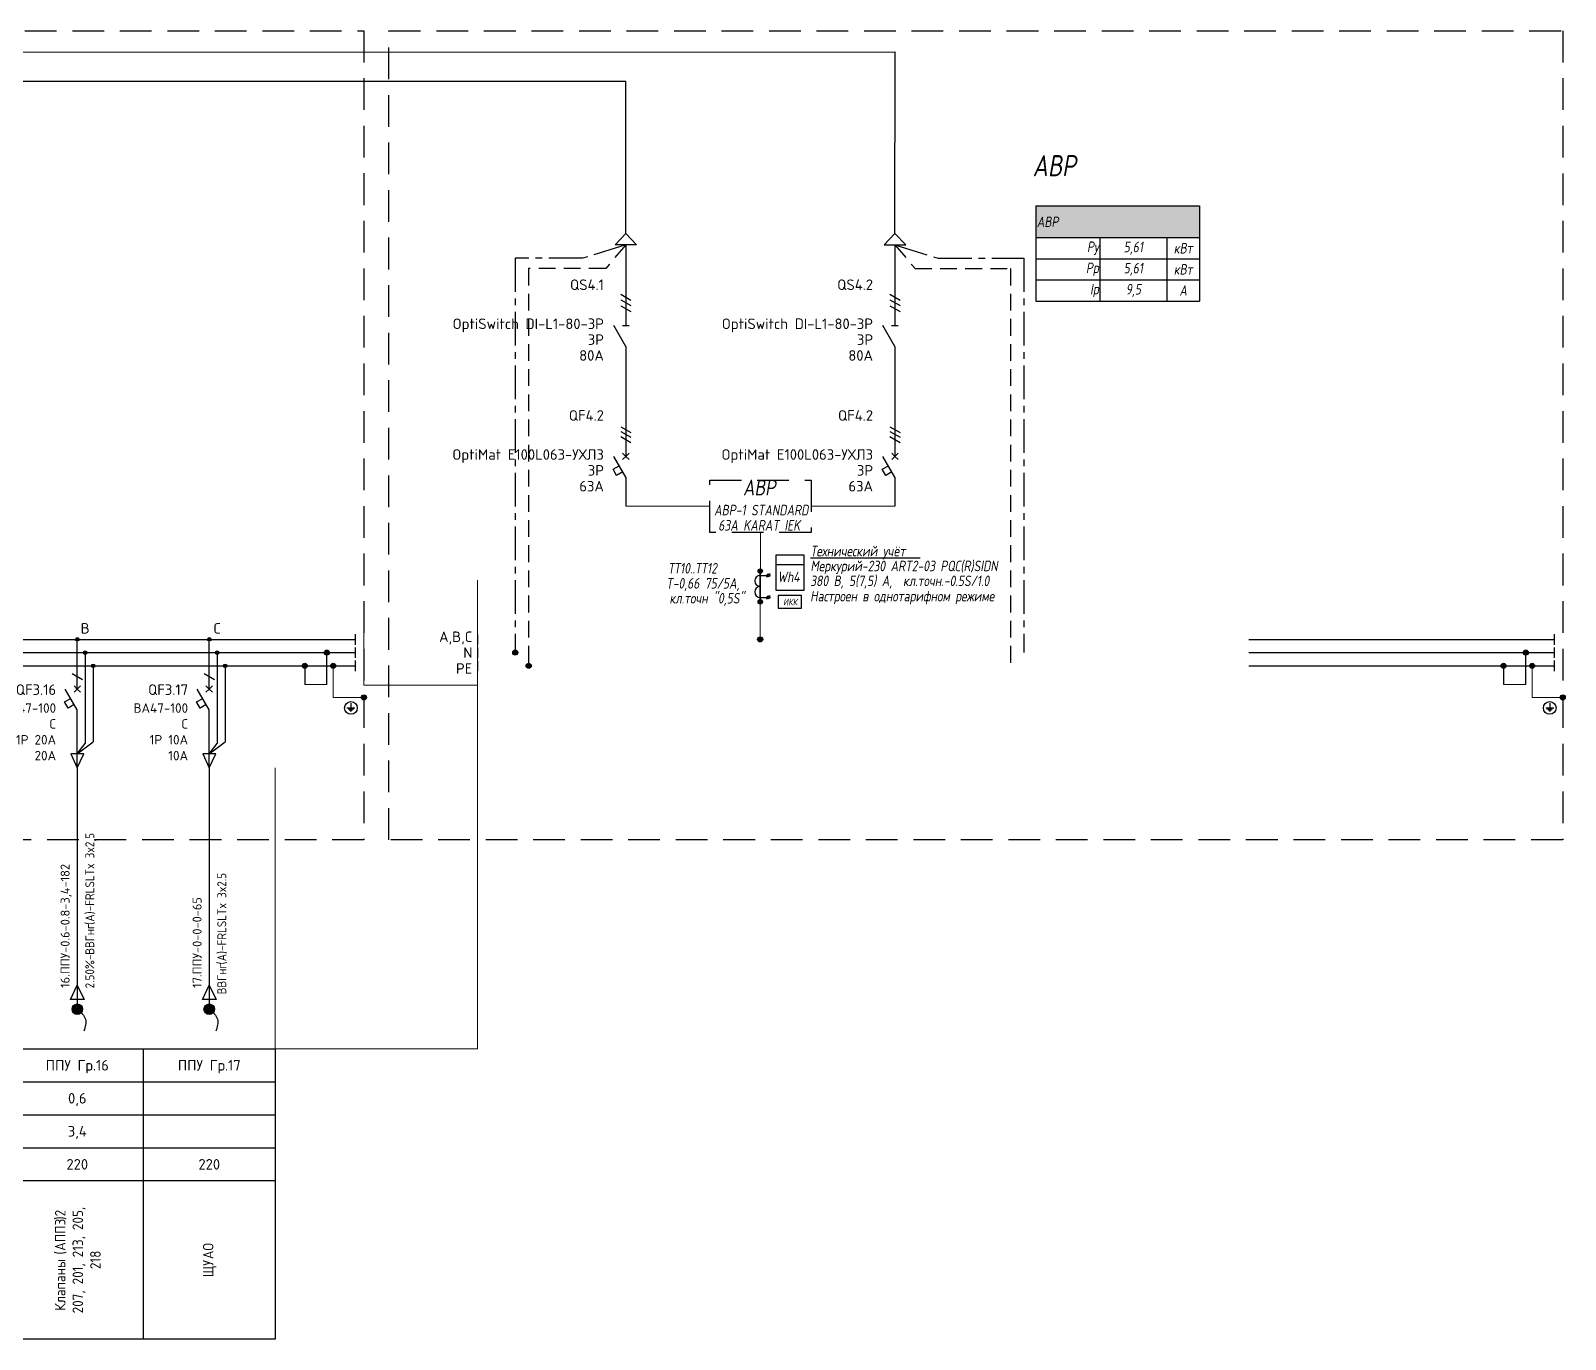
# Model space of a CAD drawing. Header units: millimetres. Extents: x -4379 to 694, y -18291 to 2656.
# Drawn here: x -1783.7 to -1493, y -1529.5 to -1281.7 of the extents above; entities that cross this region are included whole.
import ezdxf
from ezdxf.enums import TextEntityAlignment as Align

# ---------------------------------------------------------------- set-up
doc = ezdxf.new("R2010")
doc.units = ezdxf.units.MM
for name, pattern in [('ACAD_ISO016W100', [9, 6, -3]), ('CENTER', [50.8, 31.75, -6.35, 6.35, -6.35]), ('НЕВИДИМАЯ2', [4.7625, 3.175, -1.5875])]:
    doc.linetypes.add(name, pattern=pattern)
for name, color, linetype, lineweight in [('EL_TX', 7, 'Continuous', 25), ('Рамка', 7, 'Continuous', 30), ('ЭС АВ', 7, 'Continuous', 18), ('ЭС рамка', 7, 'Continuous', 18)]:
    doc.layers.add(name, color=color, linetype=linetype, lineweight=lineweight)
for name, color, linetype in [('Автомат защитный', 7, 'Continuous'), ('Принципиальная схема КТП -для ОДНОЛИНЕЙКИ', 7, 'Continuous'), ('ПРОВОДНИКИ', 7, 'Continuous'), ('Секция АВР', 7, 'Continuous'), ('Секция ППУ', 7, 'Continuous'), ('Секция2', 7, 'Continuous'), ('Схема', 7, 'Continuous')]:
    doc.layers.add(name, color=color, linetype=linetype)
doc.styles.add('SLD_Style', font='isocpeur.ttf', dxfattribs={"width": 0.9})
doc.styles.add('ГОСТ', font='isocpeur.ttf')
doc.styles.add('ГОСТ-0.8', font='isocpeur.ttf', dxfattribs={"width": 0.8, "oblique": 10})

# ---------------------------------------------------------------- blocks, each defined once
blk = doc.blocks.new('шина 1')
for points in [[(-0.48, 6.56, 1), (0.48, 6.56, 1)], [(-4.68, 4.06, 1), (-3.71, 4.06, 1)], [(0.74, 4.06, 1), (1.7, 4.06, 1)], [(6.54, -1.92, 1), (7.5, -1.92, 1)]]:
    blk.add_hatch(color=0).paths.add_polyline_path(points)
at = {"color": 0}
for p, q in [((-0.48, 6.56, -0.01), (0.48, 6.56, -0.01)), ((-4.68, 4.06, -0.01), (-3.71, 4.06, -0.01)), ((0.74, 4.06, -0.01), (1.7, 4.06, -0.01)), ((6.54, -1.92, -0.02), (7.5, -1.92, -0.02)), ((6.54, -1.92, -0.02), (7.5, -1.92, -0.02))]:
    blk.add_line(p, q, dxfattribs=at)
at = {"ltscale": 0.2}
for p, q in [((0, 0.5), (0, 6.64)), ((-4.19, 3.64), (-4.19, 0.5))]:
    blk.add_line(p, q, dxfattribs=at)
at = {"color": 7}
for p, q in [((3.81, -3.9, -0.02), (5.31, -3.9, -0.02)), ((4.02, -4.08, -0.02), (5.1, -4.08, -0.02)), ((4.23, -4.26, -0.02), (4.89, -4.26, -0.02)), ((4.44, -4.45, -0.02), (4.68, -4.45, -0.02)), ((4.56, -2.98, -0.02), (4.56, -3.9, -0.02))]:
    blk.add_line(p, q, dxfattribs=at)
at = {"color": 0}
for centre in [(0, 6.56, -0.01), (-4.19, 4.06, -0.01), (1.22, 4.06, -0.01), (7.02, -1.92, -0.02)]:
    blk.add_circle(centre, 0.481, dxfattribs=at)
at = {"color": 7}
blk.add_circle((4.56, -3.9, -0.02), 1.2, dxfattribs=at)
at = {"layer": 'Рамка', "color": 7, "linetype": 'CENTER', "lineweight": 20, "ltscale": 0.2}
for p, q in [((1.22, 3.64, 0), (1.22, -1.92, 0)), ((1.22, -1.92, 0), (7.02, -1.92, -0.02))]:
    blk.add_line(p, q, dxfattribs=at)
blk.add_lwpolyline([(-4.19, 0.5), (0, 0.5)], dxfattribs=at)
at = {"layer": 'Схема'}
for p, q in [((5.38, 10.06, -0.01), (5.38, 8.06, -0.01)), ((5.38, 10.06, -0.01), (5.38, 8.06, -0.01)), ((5.38, 10.06, -0.01), (5.38, 8.06, -0.01)), ((5.38, 7.56, -0.01), (5.38, 5.56, -0.01)), ((5.38, 7.56, -0.01), (5.38, 5.56, -0.01)), ((5.38, 5.06, -0.01), (5.38, 3.06, -0.01)), ((5.38, 5.06, -0.01), (5.38, 3.06, -0.01)), ((5.38, 5.06, -0.01), (5.38, 3.06, -0.01))]:
    blk.add_line(p, q, dxfattribs=at)
at = {"layer": 'ЭС рамка', "color": 7, "linetype": 'Continuous', "lineweight": 30}
for p, q in [((-52.41, 9.06, -0.01), (5.38, 9.06, -0.01)), ((5.38, 10.02, -0.01), (5.38, 8.1, -0.01))]:
    blk.add_line(p, q, dxfattribs=at)
at = {"layer": 'ЭС рамка', "color": 5, "linetype": 'Continuous', "lineweight": 30}
for p, q in [((-52.41, 6.56, -0.01), (5.38, 6.56, -0.01)), ((5.38, 7.52, -0.01), (5.38, 5.6, -0.01))]:
    blk.add_line(p, q, dxfattribs=at)
at = {"layer": 'ЭС рамка', "color": 94, "linetype": 'Continuous', "lineweight": 30}
blk.add_line((-52.41, 4.06, -0.01), (5.38, 4.06, -0.01), dxfattribs=at)
at = {"layer": 'ЭС рамка', "color": 94, "linetype": 'Continuous', "lineweight": 30, "ltscale": 50}
blk.add_line((5.38, 5.02, -0.01), (5.38, 3.1, -0.01), dxfattribs=at)
blk = doc.blocks.new('*T67')
at = {"layer": 'EL_TX', "linetype": 'ByBlock', "lineweight": -2, "ltscale": 100, "transparency": 16777216}
for p, q in [((0, 0), (31, 0)), ((0, 0), (0, -18)), ((31, 0), (31, -18)), ((0, -6), (12.14, -6)), ((12.14, -6), (12.14, -18)), ((24.85, -6), (24.85, -18)), ((0, -10), (12.14, -10)), ((0, -14), (31, -14)), ((0, -18), (31, -18))]:
    blk.add_line(p, q, dxfattribs=at)
at = {"layer": 'EL_TX', "color": 0, "linetype": 'ByBlock', "lineweight": -2, "ltscale": 100, "transparency": 16777216}
for p, q in [((12.14, -6), (31, -6)), ((12.14, -10), (31, -10))]:
    blk.add_line(p, q, dxfattribs=at)
at = {"layer": 'EL_TX', "color": 40, "lineweight": 0, "ltscale": 100, "true_color": 0xffc000, "transparency": 16777216}
blk.add_solid([(0, 0), (0, -6), (31, 0), (31, -6)], dxfattribs=at)
at = {"layer": 'EL_TX', "color": 0, "lineweight": -3, "ltscale": 100, "transparency": 16777216, "char_height": 2, "style": 'ГОСТ-0.8'}
for s, insert, width, attachment_point in [('{\\fISOCPEUR|b0|i0|c0;АВР', (0.2, -3), 30.6, 4), ('{\\fISOCPEUR|b0|i0|c0;Ру', (11.94, -8), 11.745, 6), ('{\\fISOCPEUR|b0|i0|c0;5,61', (18.5, -8), 12.3069, 5), ('{\\fISOCPEUR|b0|i0|c0;кВт', (27.93, -8), 5.7482, 5), ('{\\fISOCPEUR|b0|i0|c0;Рр', (11.94, -12), 11.745, 6), ('{\\fISOCPEUR|b0|i0|c0;5,61', (18.5, -12), 12.3069, 5), ('{\\fISOCPEUR|b0|i0|c0;кВт', (27.93, -12), 5.7482, 5), ('{\\fISOCPEUR|b0|i0|c0;Iр', (11.94, -16), 11.745, 6), ('{\\fISOCPEUR|b0|i0|c0;9,5', (18.5, -16), 12.3069, 5), ('{\\fISOCPEUR|b0|i0|c0;А', (27.93, -16), 5.7482, 5)]:
    blk.add_mtext(s, dxfattribs=dict(at, insert=insert, width=width, attachment_point=attachment_point))
blk = doc.blocks.new('*U49')
at = {"lineweight": 30}
blk.add_line((-1.49, 52.45), (-1.49, 47.65), dxfattribs=at)
at = {"layer": 'Автомат защитный', "lineweight": 30}
for p, q in [((-2.44, 43.1), (-0.53, 41.99)), ((-2.44, 42.05), (-0.53, 40.94)), ((-2.44, 40.92), (-0.53, 39.81)), ((-1.49, 33.21), (-3.76, 37.16))]:
    blk.add_line(p, q, dxfattribs=at)
at = {"layer": 'ЭС АВ', "color": 7, "linetype": 'Continuous', "lineweight": 30}
for p, q in [((-1.49, 47.65), (-1.49, 37.16)), ((-1.49, 37.79), (-1.49, 37.17)), ((-1.49, 33.21), (-1.49, 27.7))]:
    blk.add_line(p, q, dxfattribs=at)
blk.add_lwpolyline([(-2.12, 37.17), (-0.85, 37.17)], dxfattribs=at)
at = {"layer": 'Автомат защитный', "style": 'SLD_Style'}
for tag, p in [('NUMBER', (-5.64, 44.9)), ('SWITCHTYPE', (-5.64, 41.88)), ('SWITCHNOMINALCURRENT', (-5.64, 39.02)), ('SWITCHRELEASECURRENT', (-5.64, 36.02)), ('RCDTYPE', (-5.64, 33.02)), ('RCDSETPOINT', (-5.64, 30.02))]:
    blk.add_attdef(tag, text='', height=2, dxfattribs=at).set_placement(p, align=Align.MIDDLE_RIGHT)
blk = doc.blocks.new('*U50')
at = {"lineweight": 30}
blk.add_line((-1.49, 52.45), (-1.49, 47.65), dxfattribs=at)
at = {"layer": 'Автомат защитный', "lineweight": 30}
for p, q in [((-2.44, 42.77), (-0.53, 41.66)), ((-2.44, 41.87), (-0.53, 40.76)), ((-2.44, 40.92), (-0.53, 39.81)), ((-3.89, 34.7), (-2.73, 35.37)), ((-1.49, 33.21), (-3.76, 37.16)), ((-3.22, 33.55), (-3.89, 34.7)), ((-2.07, 34.21), (-3.22, 33.55))]:
    blk.add_line(p, q, dxfattribs=at)
at = {"layer": 'ЭС АВ', "color": 7, "linetype": 'Continuous', "lineweight": 30}
for p, q in [((-1.49, 47.65), (-1.49, 37.16)), ((-1.49, 37.79), (-1.49, 37.17)), ((-1.49, 33.21), (-1.49, 27.7))]:
    blk.add_line(p, q, dxfattribs=at)
at = {"layer": 'ЭС АВ', "color": 7, "lineweight": 30}
for q in [(-2.11, 37.78), (-2.11, 36.53), (-0.86, 37.78), (-0.86, 36.53)]:
    blk.add_line((-1.49, 37.16), q, dxfattribs=at)
at = {"layer": 'Автомат защитный', "style": 'SLD_Style'}
for tag, p in [('NUMBER', (-5.64, 44.9)), ('SWITCHTYPE', (-5.64, 41.88)), ('SWITCHRELEASE', (-5.64, 38.88)), ('SWITCHNOMINALCURRENT', (-5.64, 35.88)), ('SWITCHRELEASECURRENT', (-5.64, 32.88)), ('RCDTYPE', (-5.64, 29.88)), ('RCDSETPOINT', (-5.64, 26.88))]:
    blk.add_attdef(tag, text='', height=2, dxfattribs=at).set_placement(p, align=Align.MIDDLE_RIGHT)
blk = doc.blocks.new('*U57')
h = blk.add_hatch(color=256)
h.dxf.hatch_style = 1
edge = h.paths.add_edge_path()
edge.add_ellipse((12.5, 132.5), major_axis=(0, 0.333), ratio=1, start_angle=0, end_angle=360)
h = blk.add_hatch(color=256)
h.dxf.hatch_style = 1
edge = h.paths.add_edge_path()
edge.add_ellipse((14, 130), major_axis=(0, 0.333), ratio=1, start_angle=0, end_angle=360)
h = blk.add_hatch(color=256)
h.dxf.hatch_style = 1
edge = h.paths.add_edge_path()
edge.add_ellipse((15.5, 127.5), major_axis=(0, 0.333), ratio=1, start_angle=0, end_angle=360)
at = {"lineweight": 30}
for p, q in [((14, 129.67), (14, 123.11)), ((15.5, 127.17), (15.5, 113.13)), ((14, 123.11), (14, 112.8)), ((0, 55), (25, 55)), ((0, 55), (0, 0)), ((25, 55), (25, 0)), ((0, 48.75), (25, 48.75)), ((0, 42.5), (25, 42.5)), ((0, 36.25), (25, 36.25))]:
    blk.add_line(p, q, dxfattribs=at)
at = {"layer": 'Автомат защитный', "lineweight": 30}
for p, q in [((12.5, 123.11), (12.5, 132.17)), ((11.54, 126.04), (13.46, 124.93)), ((12.5, 119.17), (10.22, 123.11)), ((10.1, 120.66), (11.26, 121.32)), ((10.77, 119.5), (10.1, 120.66)), ((11.92, 120.17), (10.77, 119.5)), ((12.5, 108.54), (12.5, 119.17))]:
    blk.add_line(p, q, dxfattribs=at)
blk.add_ellipse((12.5, 132.5), major_axis=(0, 0.333), ratio=1, start_param=-1.570796, end_param=4.712389, dxfattribs=at)
at = {"layer": 'Принципиальная схема КТП -для ОДНОЛИНЕЙКИ', "lineweight": 30}
for p, q in [((12.5, 108.54), (12.5, 99.73)), ((11.19, 64.32), (12.5, 67.06)), ((12.5, 67.06), (13.81, 64.32)), ((13.81, 64.32), (11.19, 64.32)), ((12.5, 64.32), (12.5, 62.5))]:
    blk.add_line(p, q, dxfattribs=at)
at = {"layer": 'ПРОВОДНИКИ', "lineweight": 30}
for p, q in [((13.75, 110.81), (11.25, 110.81)), ((11.25, 110.81), (12.5, 108.2)), ((12.5, 110.81), (15.5, 113.13)), ((12.5, 110.81), (14, 112.8)), ((12.5, 108.2), (13.75, 110.81)), ((11.19, 64.31), (12.5, 67.06)), ((12.5, 67.06), (13.81, 64.31)), ((13.81, 64.31), (11.19, 64.31))]:
    blk.add_line(p, q, dxfattribs=at)
at = {"layer": 'ПРОВОДНИКИ', "lineweight": 30, "ltscale": 100}
blk.add_line((12.5, 99.73), (12.5, 64.32), dxfattribs=at)
at = {"layer": 'ПРОВОДНИКИ', "color": 7, "linetype": 'Continuous', "lineweight": 30}
for centre in [(14, 130), (15.5, 127.5), (15.5, 127.5)]:
    blk.add_ellipse(centre, major_axis=(0, 0.333), ratio=1, start_param=-1.570796, end_param=4.712389, dxfattribs=at)
at = {"layer": 'ЭС АВ', "color": 7, "lineweight": 30}
for q in [(11.88, 123.74), (11.88, 122.49), (13.12, 123.74), (13.12, 122.49)]:
    blk.add_line((12.5, 123.11), q, dxfattribs=at)
at = {"layer": 'ЭС рамка', "color": 7, "linetype": 'Continuous', "lineweight": 30}
for p, q in [((0, 132.5), (12.17, 132.5)), ((12.83, 132.5), (25, 132.5))]:
    blk.add_line(p, q, dxfattribs=at)
at = {"layer": 'ЭС рамка', "color": 5, "linetype": 'Continuous', "lineweight": 30}
for p, q in [((0, 130), (13.67, 130)), ((14.33, 130), (25, 130))]:
    blk.add_line(p, q, dxfattribs=at)
at = {"layer": 'ЭС рамка', "color": 94, "linetype": 'Continuous', "lineweight": 30}
for p, q in [((0, 127.5), (15.17, 127.5)), ((15.83, 127.5), (25, 127.5))]:
    blk.add_line(p, q, dxfattribs=at)
at = {"layer": 'ЭС рамка', "lineweight": 30}
for p, q in [((25, 30), (0, 30)), ((25, 0), (0, 0))]:
    blk.add_line(p, q, dxfattribs=at)
at = {"style": 'SLD_Style'}
for tag, p in [('LABEL', (12.5, 51.88)), ('INSTALLEDPOWER', (12.5, 45.63)), ('CURRENT', (12.5, 39.37)), ('VOLTAGE', (12.5, 33.13))]:
    blk.add_attdef(tag, text='', height=2, dxfattribs=at).set_placement(p, align=Align.MIDDLE_CENTER)
blk.add_attdef('TEXT', text='', height=2, rotation=90, dxfattribs=at).set_placement((12.5, 15), align=Align.MIDDLE_CENTER)
at = {"layer": 'Автомат защитный', "style": 'SLD_Style'}
blk.add_attdef('PHASE', text='', height=2, dxfattribs=at).set_placement((14, 134.59), align=Align.MIDDLE_CENTER)
for tag, height, p in [('NUMBER', 2, (8.49, 122.99)), ('SWITCHTYPE', 1.8, (8.49, 119.5)), ('SWITCHRELEASE', 1.8, (8.49, 116.5)), ('SWITCHNOMINALCURRENT', 1.8, (8.49, 113.5)), ('SWITCHRELEASECURRENT', 1.8, (8.49, 110.5)), ('RCDTYPE', 1.8, (8.49, 107.5)), ('RCDSETPOINT', 1.8, (8.49, 104.5))]:
    blk.add_attdef(tag, text='', height=height, dxfattribs=at).set_placement(p, align=Align.MIDDLE_RIGHT)
blk.add_attdef('LINE_A', text='', height=1.7, rotation=90, dxfattribs=at).set_placement((10.19, 65.45), align=Align.MIDDLE_LEFT)
blk.add_attdef('LINE_B', text='', height=1.7, rotation=90, dxfattribs=at).set_placement((13.85, 65.45), align=Align.TOP_LEFT)
blk = doc.blocks.new('*U21')
at = {"linetype": 'ByBlock', "lineweight": 30}
h = blk.add_hatch(color=256, dxfattribs=at)
h.paths.add_polyline_path([(-0.4, 0.9, -0.414214), (0.92, 0.37), (0, -0.02)])
h.paths.add_polyline_path([(0.92, 0.37, -0.101228), (1, -0.02, -0.30039), (0.39, -0.94), (0, -0.02)])
h.paths.add_polyline_path([(-0.4, 0.9), (0.39, -0.94, -0.538), (-1, -0.02, -0.30039)])
blk.add_circle((0, -0.02), 1, dxfattribs=at)
blk.add_spline([(0, 0), (1.55, -1.88), (1.27, -4.16)], degree=3, dxfattribs=at)
blk = doc.blocks.new('ТТ')
at = {"layer": 'Схема'}
h = blk.add_hatch(color=256, dxfattribs=at)
h.paths.add_polyline_path([(41694.82, -2816.93, 0.414214), (41694.41, -2817.35), (41694.82, -2817.35)])
h.paths.add_polyline_path([(41694.82, -2816.93), (41694.82, -2817.35), (41695.24, -2817.35, 0.414214)])
h.paths.add_polyline_path([(41694.82, -2817.35), (41694.41, -2817.35, 0.414214), (41694.82, -2817.77)])
h.paths.add_polyline_path([(41695.24, -2817.35), (41694.82, -2817.35), (41694.82, -2817.77, 0.414214)])
h = blk.add_hatch(color=256, dxfattribs=at)
h.paths.add_polyline_path([(41694.82, -2822.77, 0.414214), (41694.41, -2823.18), (41694.82, -2823.18)])
h.paths.add_polyline_path([(41694.82, -2822.77), (41694.82, -2823.18), (41695.24, -2823.18, 0.414214)])
h.paths.add_polyline_path([(41694.82, -2823.18), (41694.41, -2823.18, 0.414214), (41694.82, -2823.6)])
h.paths.add_polyline_path([(41695.24, -2823.18), (41694.82, -2823.18), (41694.82, -2823.6, 0.414214)])
for p, q in [((41694.82, -2818.18, -0.06), (41696.06, -2818.18, -0.06)), ((41696.7, -2817.83, -0.06), (41695.99, -2818.54, -0.06)), ((41694.82, -2822.35, -0.06), (41696.06, -2822.35, -0.06)), ((41696.7, -2822, -0.06), (41695.99, -2822.7, -0.06))]:
    blk.add_line(p, q, dxfattribs=at)
at = {"layer": 'Схема', "const_width": 0.292, "elevation": -0.06}
blk.add_lwpolyline([(41694.82, -2817.35), (41694.82, -2823.18)], dxfattribs=at)
at = {"layer": 'Схема'}
for centre, radius in [((41694.82, -2817.35, -0.06), 0.417), ((41696.35, -2818.18, -0.06), 0.292), ((41696.35, -2822.35, -0.06), 0.292), ((41694.82, -2823.18, -0.06), 0.417)]:
    blk.add_circle(centre, radius, dxfattribs=at)
for centre in [(41694.82, -2819.22, -0.06), (41694.82, -2821.31, -0.06)]:
    blk.add_arc(centre, 1.04, 90, 270, dxfattribs=at)
blk = doc.blocks.new('ТТ-066')
at = {"layer": 'Схема', "const_width": 0.292, "elevation": 0}
blk.add_lwpolyline([(0, 2.92), (0, -2.92)], dxfattribs=at)
at = {"color": 0}
blk.add_blockref('ТТ', (-41694.82, 2820.27, 0.06), dxfattribs=at)
blk = doc.blocks.new('Start')
at = {"layer": 'ЭС рамка', "color": 7, "linetype": 'Continuous', "lineweight": 30}
blk.add_line((0, 3.46), (0, 1.54), dxfattribs=at)
at = {"layer": 'ЭС рамка', "color": 5, "linetype": 'Continuous', "lineweight": 30}
blk.add_line((0, 0.96), (0, -0.96), dxfattribs=at)
at = {"layer": 'ЭС рамка', "color": 94, "linetype": 'Continuous', "lineweight": 30, "ltscale": 50}
blk.add_line((0, -1.54), (0, -3.46), dxfattribs=at)
at = {"style": 'SLD_Style'}
blk.add_attdef('PHASE', text='', height=2, dxfattribs=at).set_placement((-1, 3), align=Align.MIDDLE_RIGHT)
at = {"layer": 'ЭС рамка', "color": 7, "linetype": 'Continuous', "lineweight": 18, "style": 'SLD_Style'}
blk.add_text('N', height=2, dxfattribs=at).set_placement((-1, 0), align=Align.MIDDLE_RIGHT)
at = {"layer": 'ЭС рамка', "color": 7, "linetype": 'Continuous', "lineweight": 18, "ltscale": 50, "style": 'SLD_Style'}
blk.add_text('РЕ', height=2, dxfattribs=at).set_placement((-1, -3), align=Align.MIDDLE_RIGHT)

msp = doc.modelspace()

# ---------------------------------------------------------------- hatches: boundary and pattern name
at = {"layer": 'EL_TX'}
for color, points in [(256, [(-1645.995, -1396.967, 1), (-1645.032, -1396.967, 1)]), (0, [(-1692.376, -1399.467, 1), (-1691.413, -1399.467, 1)]), (0, [(-1689.843, -1401.967, 1), (-1688.88, -1401.967, 1)])]:
    msp.add_hatch(color=color, dxfattribs=at).paths.add_polyline_path(points)

# ---------------------------------------------------------------- linework, layer by layer
at = {"layer": 'Defpoints', "color": 6, "lineweight": 0, "ltscale": 100, "elevation": -0.006}
for points in [[(-1737.36, -1421.264), (-1737.36, -1474.467), (-1699.026, -1474.467), (-1699.026, -1385.773)], [(-1699.026, -1401.967), (-1699.026, -1405.652), (-1720.574, -1405.652), (-1720.574, -1389.862)]]:
    msp.add_lwpolyline(points, dxfattribs=at)
at = {"layer": 'EL_TX', "linetype": 'CENTER', "ltscale": 0.2}
for p, q in [((-1670.962, -1322.267, -0.011), (-1679.17, -1324.81, 0.005)), ((-1619.981, -1322.267, -0.011), (-1611.773, -1324.81, 0.005)), ((-1679.17, -1324.81, 0.005), (-1691.895, -1324.81, 0.005)), ((-1691.895, -1324.81, 0.005), (-1691.895, -1399.467, -0.011)), ((-1611.773, -1324.81, 0.005), (-1595.589, -1324.81, 0.005)), ((-1595.589, -1324.81, 0.005), (-1595.589, -1399.467, -0.006))]:
    msp.add_line(p, q, dxfattribs=at)
at = {"layer": 'EL_TX', "linetype": 'НЕВИДИМАЯ2'}
for p, q in [((-1670.962, -1322.267, -0.011), (-1674.762, -1326.765, -0.011)), ((-1619.981, -1322.267, -0.011), (-1616.181, -1326.765, -0.011)), ((-1689.362, -1326.765, -0.011), (-1689.362, -1401.967, -0.011)), ((-1674.762, -1326.765, -0.011), (-1689.362, -1326.765, -0.011)), ((-1616.181, -1326.765, -0.011), (-1598.123, -1326.765, -0.011)), ((-1598.123, -1326.765, -0.011), (-1598.123, -1401.967, -0.011))]:
    msp.add_line(p, q, dxfattribs=at)
at = {"layer": 'EL_TX'}
for p, q in [((-1670.962, -1320.091, -0.011), (-1672.995, -1322.267, -0.011)), ((-1668.929, -1322.267, -0.011), (-1672.995, -1322.267, -0.011)), ((-1670.962, -1320.091, -0.011), (-1668.929, -1322.267, -0.011)), ((-1619.981, -1320.091, -0.011), (-1622.014, -1322.267, -0.011)), ((-1622.014, -1322.267, -0.011), (-1617.948, -1322.267, -0.011)), ((-1619.981, -1320.091, -0.011), (-1617.948, -1322.267, -0.011))]:
    msp.add_line(p, q, dxfattribs=at)
at = {"layer": 'EL_TX', "linetype": 'Continuous'}
msp.add_line((-1642.508, -1382.8, 0.028), (-1637.259, -1382.8, 0.028), dxfattribs=at)
at = {"layer": 'EL_TX', "color": 7, "linetype": 'ACAD_ISO016W100'}
for points, elevation in [([(-1720.574, -1434.905), (-2171.79, -1434.905), (-2171.79, -1281.729), (-1720.574, -1281.729)], -0.006), ([(-1493.489, -1434.908), (-1715.822, -1434.908), (-1715.822, -1281.732), (-1493.489, -1281.732)], -0.011), ([(-1655.061, -1366.802), (-1635.883, -1366.802), (-1635.883, -1376.723), (-1655.061, -1376.723)], -0.012)]:
    msp.add_lwpolyline(points, close=True, dxfattribs=dict(at, elevation=elevation))
at = {"layer": 'EL_TX', "color": 0, "ltscale": 0.2}
for points, elevation in [([(-2569.68, -1285.92), (-1619.972, -1285.737)], -0.011), ([(-1619.977, -1320.095), (-1619.972, -1285.737)], -0.011), ([(-2514.007, -1291.276), (-1670.962, -1291.28)], -0.004), ([(-1670.962, -1320.091), (-1670.962, -1291.28)], -0.011), ([(-1635.989, -1381.515), (-1615.203, -1381.515)], -0.207)]:
    msp.add_lwpolyline(points, dxfattribs=dict(at, elevation=elevation))
at = {"layer": 'EL_TX', "lineweight": 0, "ltscale": 100}
for points, elevation in [([(-1655.061, -1371.763), (-1670.962, -1371.763), (-1670.962, -1366.254)], -0.012), ([(-1619.982, -1366.254), (-1619.982, -1371.763), (-1635.883, -1371.763)], -0.011), ([(-1645.513, -1396.967), (-1645.472, -1376.723)], -0.012)]:
    msp.add_lwpolyline(points, dxfattribs=dict(at, elevation=elevation))
at = {"layer": 'EL_TX', "linetype": 'Continuous', "elevation": 0.028}
msp.add_lwpolyline([(-1642.508, -1380.935), (-1637.259, -1380.935), (-1637.259, -1387.702), (-1642.508, -1387.702)], close=True, dxfattribs=at)
at = {"layer": 'EL_TX', "elevation": -0.185}
msp.add_lwpolyline([(-1642.114, -1391.056), (-1637.653, -1391.056), (-1637.653, -1388.671), (-1642.113, -1388.671)], close=True, dxfattribs=at)
at = {"layer": 'EL_TX'}
msp.add_circle((-1645.513, -1396.967, -0.08), 0.481, dxfattribs=at)
at = {"layer": 'EL_TX', "color": 0}
for centre in [(-1691.895, -1399.467, -0.011), (-1689.361, -1401.967, -0.011)]:
    msp.add_circle(centre, 0.481, dxfattribs=at)

# ---------------------------------------------------------------- block references
msp.add_blockref('*T67', (-1593.321, -1314.908, -0.011))
at = {"layer": 'EL_TX', "lineweight": 0}
ref = msp.add_blockref('*U49', (-1669.474, -1374.717, -0.011), dxfattribs=at)
ref.add_attrib('NUMBER', 'QS4.1', dxfattribs={"layer": 'Автомат защитный', "height": 2, "style": 'SLD_Style'}).set_placement((-1675.112, -1329.817, -0.011), align=Align.MIDDLE_RIGHT)
ref.add_attrib('SWITCHTYPE', ' OptiSwitch DI-L1-80-3P', dxfattribs={"layer": 'Автомат защитный', "height": 2, "style": 'SLD_Style'}).set_placement((-1675.112, -1337.21, -0.011), align=Align.MIDDLE_RIGHT)
ref.add_attrib('SWITCHRELEASE', '3Р', dxfattribs={"layer": 'Автомат защитный', "height": 2, "style": 'SLD_Style'}).set_placement((-1675.112, -1340.21, -0.011), align=Align.MIDDLE_RIGHT)
ref.add_attrib('SWITCHNOMINALCURRENT', '80А', dxfattribs={"layer": 'Автомат защитный', "height": 2, "style": 'SLD_Style'}).set_placement((-1675.112, -1343.21, -0.011), align=Align.MIDDLE_RIGHT)
ref = msp.add_blockref('*U49', (-1618.494, -1374.717, -0.011), dxfattribs=at)
ref.add_attrib('NUMBER', 'QS4.2', dxfattribs={"layer": 'Автомат защитный', "height": 2, "style": 'SLD_Style'}).set_placement((-1624.132, -1329.817, -0.011), align=Align.MIDDLE_RIGHT)
ref.add_attrib('SWITCHTYPE', ' OptiSwitch DI-L1-80-3P', dxfattribs={"layer": 'Автомат защитный', "height": 2, "style": 'SLD_Style'}).set_placement((-1624.132, -1337.21, -0.011), align=Align.MIDDLE_RIGHT)
ref.add_attrib('SWITCHRELEASE', '3Р', dxfattribs={"layer": 'Автомат защитный', "height": 2, "style": 'SLD_Style'}).set_placement((-1624.132, -1340.21, -0.011), align=Align.MIDDLE_RIGHT)
ref.add_attrib('SWITCHNOMINALCURRENT', '80А', dxfattribs={"layer": 'Автомат защитный', "height": 2, "style": 'SLD_Style'}).set_placement((-1624.132, -1343.21, -0.011), align=Align.MIDDLE_RIGHT)
ref = msp.add_blockref('*U50', (-1669.474, -1399.467, -0.012), dxfattribs=at)
ref.add_attrib('NUMBER', 'QF4.2', dxfattribs={"layer": 'Автомат защитный', "height": 2, "style": 'SLD_Style'}).set_placement((-1675.112, -1354.566, -0.012), align=Align.MIDDLE_RIGHT)
ref.add_attrib('SWITCHTYPE', 'OptiMat E100L063-УХЛ3', dxfattribs={"layer": 'Автомат защитный', "height": 2, "style": 'SLD_Style'}).set_placement((-1675.112, -1361.96, -0.012), align=Align.MIDDLE_RIGHT)
ref.add_attrib('SWITCHRELEASE', '3Р', dxfattribs={"layer": 'Автомат защитный', "height": 2, "style": 'SLD_Style'}).set_placement((-1675.112, -1364.96, -0.012), align=Align.MIDDLE_RIGHT)
ref.add_attrib('SWITCHNOMINALCURRENT', '63А', dxfattribs={"layer": 'Автомат защитный', "height": 2, "style": 'SLD_Style'}).set_placement((-1675.112, -1367.96, -0.012), align=Align.MIDDLE_RIGHT)
ref = msp.add_blockref('*U50', (-1618.494, -1399.467, -0.011), dxfattribs=at)
ref.add_attrib('NUMBER', 'QF4.2', dxfattribs={"layer": 'Автомат защитный', "height": 2, "style": 'SLD_Style'}).set_placement((-1624.132, -1354.566, -0.011), align=Align.MIDDLE_RIGHT)
ref.add_attrib('SWITCHTYPE', 'OptiMat E100L063-УХЛ3', dxfattribs={"layer": 'Автомат защитный', "height": 2, "style": 'SLD_Style'}).set_placement((-1624.132, -1361.96, -0.011), align=Align.MIDDLE_RIGHT)
ref.add_attrib('SWITCHRELEASE', '3Р', dxfattribs={"layer": 'Автомат защитный', "height": 2, "style": 'SLD_Style'}).set_placement((-1624.132, -1364.96, -0.011), align=Align.MIDDLE_RIGHT)
ref.add_attrib('SWITCHNOMINALCURRENT', '63А', dxfattribs={"layer": 'Автомат защитный', "height": 2, "style": 'SLD_Style'}).set_placement((-1624.132, -1367.96, -0.011), align=Align.MIDDLE_RIGHT)
at = {"layer": 'EL_TX'}
msp.add_blockref('ТТ-066', (-1645.504, -1386.943, 0.001), dxfattribs=at)
at = {"layer": 'EL_TX', "color": 0}
for p in [(-1727.596, -1406.026, 0.01), (-1500.511, -1406.026, 0.005)]:
    msp.add_blockref('шина 1', p, dxfattribs=at)
at = {"layer": 'Секция АВР', "lineweight": 0}
msp.add_blockref('Start', (-1699.026, -1399.467, -0.006), dxfattribs=at).add_auto_attribs({'PHASE': 'A,B,C'})
at = {"layer": 'Секция ППУ', "lineweight": 0}
ref = msp.add_blockref('*U57', (-1787.36, -1529.464, -0.006), dxfattribs=at)
ref.add_attrib('LABEL', 'ППУ Гр.16', dxfattribs={"layer": '0', "height": 2, "style": 'SLD_Style'}).set_placement((-1774.86, -1477.589, -0.006), align=Align.MIDDLE_CENTER)
ref.add_attrib('INSTALLEDPOWER', '0,6', dxfattribs={"layer": '0', "height": 2, "style": 'SLD_Style'}).set_placement((-1774.86, -1483.839, -0.006), align=Align.MIDDLE_CENTER)
ref.add_attrib('CURRENT', '3,4', dxfattribs={"layer": '0', "height": 2, "style": 'SLD_Style'}).set_placement((-1774.86, -1490.089, -0.006), align=Align.MIDDLE_CENTER)
ref.add_attrib('VOLTAGE', '220', dxfattribs={"layer": '0', "height": 2, "style": 'SLD_Style'}).set_placement((-1774.86, -1496.339, -0.006), align=Align.MIDDLE_CENTER)
ref.add_attrib('LINE_A', ' 16.ППУ-0.6-0.8-3,4-182', dxfattribs={"layer": 'Автомат защитный', "height": 1.7, "rotation": 90, "style": 'SLD_Style'}).set_placement((-1777.165, -1464.012, -0.006), align=Align.MIDDLE_LEFT)
ref.add_attrib('LINE_B_001', ' 2.50%%%-', (-1771.639, -1464.012, -0.006), dxfattribs={"layer": 'Автомат защитный', "height": 1.7, "rotation": 90, "style": 'SLD_Style', "width": 0.9})
ref.add_attrib('PHASE', 'B', dxfattribs={"layer": 'Автомат защитный', "height": 2, "style": 'SLD_Style'}).set_placement((-1773.36, -1394.873, -0.006), align=Align.MIDDLE_CENTER)
ref.add_attrib('NUMBER', 'QF3.16', dxfattribs={"layer": 'Автомат защитный', "height": 2, "style": 'SLD_Style'}).set_placement((-1778.871, -1406.477, -0.006), align=Align.MIDDLE_RIGHT)
ref.add_attrib('SWITCHTYPE', 'ВА47-100', dxfattribs={"layer": 'Автомат защитный', "height": 1.8, "style": 'SLD_Style'}).set_placement((-1778.871, -1409.964, -0.006), align=Align.MIDDLE_RIGHT)
ref.add_attrib('SWITCHRELEASE', 'C', dxfattribs={"layer": 'Автомат защитный', "height": 1.8, "style": 'SLD_Style'}).set_placement((-1778.871, -1412.964, -0.006), align=Align.MIDDLE_RIGHT)
ref.add_attrib('SWITCHNOMINALCURRENT', '1Р 20А', dxfattribs={"layer": 'Автомат защитный', "height": 1.8, "style": 'SLD_Style'}).set_placement((-1778.871, -1415.964, -0.006), align=Align.MIDDLE_RIGHT)
ref.add_attrib('SWITCHRELEASECURRENT', '20А', dxfattribs={"layer": 'Автомат защитный', "height": 1.8, "style": 'SLD_Style'}).set_placement((-1778.871, -1418.964, -0.006), align=Align.MIDDLE_RIGHT)
ref.add_attrib('TEXT_001', 'Клапаны ', (-1777.093, -1524.049, -0.006), dxfattribs={"layer": '0', "height": 2, "rotation": 90, "style": 'SLD_Style', "width": 0.9})
ref.add_attrib('LINE_B_002', 'ВВГнг', (-1771.639, -1456.668, -0.006), dxfattribs={"layer": 'Автомат защитный', "height": 1.7, "rotation": 90, "style": 'SLD_Style', "width": 0.9})
ref.add_attrib('LINE_B_003', '(', (-1771.639, -1451.007, -0.006), dxfattribs={"layer": 'Автомат защитный', "height": 1.7, "rotation": 90, "style": 'SLD_Style', "width": 0.9})
ref.add_attrib('LINE_B_004', 'А', (-1771.639, -1450.395, -0.006), dxfattribs={"layer": 'Автомат защитный', "height": 1.7, "rotation": 90, "style": 'SLD_Style', "width": 0.9})
ref.add_attrib('LINE_B_005', ')-FRLSLTx 3x2,5', (-1771.639, -1449.018, -0.006), dxfattribs={"layer": 'Автомат защитный', "height": 1.7, "rotation": 90, "style": 'SLD_Style', "width": 0.9})
ref.add_attrib('TEXT_002', '(', (-1777.093, -1513.429, -0.006), dxfattribs={"layer": '0', "height": 2, "rotation": 90, "style": 'SLD_Style', "width": 0.9})
ref.add_attrib('TEXT_003', 'АППЗ', (-1777.093, -1512.709, -0.006), dxfattribs={"layer": '0', "height": 2, "rotation": 90, "style": 'SLD_Style', "width": 0.9})
ref.add_attrib('TEXT_004', ')2', (-1777.093, -1506.859, -0.006), dxfattribs={"layer": '0', "height": 2, "rotation": 90, "style": 'SLD_Style', "width": 0.9})
ref.add_attrib('TEXT_005', '207, 201, 213, 205,', (-1773.76, -1524.544, -0.006), dxfattribs={"layer": '0', "height": 2, "rotation": 90, "style": 'SLD_Style', "width": 0.9})
ref.add_attrib('TEXT_006', '218', (-1770.426, -1516.174, -0.006), dxfattribs={"layer": '0', "height": 2, "rotation": 90, "style": 'SLD_Style', "width": 0.9})
for p in [(-1774.86, -1466.964, -0.006), (-1749.86, -1466.964, -0.006)]:
    msp.add_blockref('*U21', p, dxfattribs=at)
at = {"layer": 'Секция2', "lineweight": 0}
ref = msp.add_blockref('*U57', (-1762.36, -1529.464, -0.006), dxfattribs=at)
ref.add_attrib('LABEL', 'ППУ Гр.17', dxfattribs={"layer": '0', "height": 2, "style": 'SLD_Style'}).set_placement((-1749.86, -1477.589, -0.006), align=Align.MIDDLE_CENTER)
ref.add_attrib('VOLTAGE', '220', dxfattribs={"layer": '0', "height": 2, "style": 'SLD_Style'}).set_placement((-1749.86, -1496.339, -0.006), align=Align.MIDDLE_CENTER)
ref.add_attrib('LINE_A', ' 17.ППУ-0-0-0-65', dxfattribs={"layer": 'Автомат защитный', "height": 1.7, "rotation": 90, "style": 'SLD_Style'}).set_placement((-1752.165, -1464.012, -0.006), align=Align.MIDDLE_LEFT)
ref.add_attrib('LINE_B_001', 'ВВГнг', (-1746.639, -1464.165, -0.006), dxfattribs={"layer": 'Автомат защитный', "height": 1.7, "rotation": 90, "style": 'SLD_Style', "width": 0.9})
ref.add_attrib('PHASE', 'С', dxfattribs={"layer": 'Автомат защитный', "height": 2, "style": 'SLD_Style'}).set_placement((-1748.36, -1394.873, -0.006), align=Align.MIDDLE_CENTER)
ref.add_attrib('NUMBER', 'QF3.17', dxfattribs={"layer": 'Автомат защитный', "height": 2, "style": 'SLD_Style'}).set_placement((-1753.871, -1406.477, -0.006), align=Align.MIDDLE_RIGHT)
ref.add_attrib('SWITCHTYPE', 'ВА47-100', dxfattribs={"layer": 'Автомат защитный', "height": 1.8, "style": 'SLD_Style'}).set_placement((-1753.871, -1409.964, -0.006), align=Align.MIDDLE_RIGHT)
ref.add_attrib('SWITCHRELEASE', 'C', dxfattribs={"layer": 'Автомат защитный', "height": 1.8, "style": 'SLD_Style'}).set_placement((-1753.871, -1412.964, -0.006), align=Align.MIDDLE_RIGHT)
ref.add_attrib('SWITCHNOMINALCURRENT', '1Р 10А', dxfattribs={"layer": 'Автомат защитный', "height": 1.8, "style": 'SLD_Style'}).set_placement((-1753.871, -1415.964, -0.006), align=Align.MIDDLE_RIGHT)
ref.add_attrib('SWITCHRELEASECURRENT', '10А', dxfattribs={"layer": 'Автомат защитный', "height": 1.8, "style": 'SLD_Style'}).set_placement((-1753.871, -1418.964, -0.006), align=Align.MIDDLE_RIGHT)
ref.add_attrib('TEXT_001', 'ЩУ', (-1749.06, -1517.704, -0.006), dxfattribs={"layer": '0', "height": 2, "rotation": 90, "style": 'SLD_Style', "width": 0.9})
ref.add_attrib('LINE_B_002', '(', (-1746.639, -1458.504, -0.006), dxfattribs={"layer": 'Автомат защитный', "height": 1.7, "rotation": 90, "style": 'SLD_Style', "width": 0.9})
ref.add_attrib('LINE_B_003', 'А', (-1746.639, -1457.892, -0.006), dxfattribs={"layer": 'Автомат защитный', "height": 1.7, "rotation": 90, "style": 'SLD_Style', "width": 0.9})
ref.add_attrib('LINE_B_004', ')-FRLSLTx 3x2.5', (-1746.639, -1456.515, -0.006), dxfattribs={"layer": 'Автомат защитный', "height": 1.7, "rotation": 90, "style": 'SLD_Style', "width": 0.9})
ref.add_attrib('TEXT_002', 'A', (-1749.06, -1514.284, -0.006), dxfattribs={"layer": '0', "height": 2, "rotation": 90, "style": 'SLD_Style', "width": 0.9})
ref.add_attrib('TEXT_003', 'О', (-1749.06, -1512.664, -0.006), dxfattribs={"layer": '0', "height": 2, "rotation": 90, "style": 'SLD_Style', "width": 0.9})

# ---------------------------------------------------------------- texts
at = {"layer": 'EL_TX', "linetype": 'Continuous', "style": 'ГОСТ', "oblique": 10, "width": 0.8}
for s, height, p in [('АВР', 4, (-1593.902, -1309.279, -0.011)), ('АВР', 3, (-1648.766, -1369.715, 0.026)), ('Wh4', 2, (-1642.193, -1386.135, 0.028)), ('ИКК', 1.25, (-1641.15, -1390.513, 0.028))]:
    msp.add_text(s, height=height, dxfattribs=at).set_placement(p)
at = {"layer": 'EL_TX', "linetype": 'НЕВИДИМАЯ2', "style": 'ГОСТ', "oblique": 10, "width": 0.8}
for s, p in [('АВР-1 STANDARD', (-1654.24, -1373.483, -0.137)), ('63А KARAT IEK', (-1653.459, -1376.369, -0.137)), ('Технический учёт', (-1635.989, -1381.245, -0.207)), ('ТТ10..ТТ12', (-1662.961, -1384.498, 0.001)), ('Меркурий-230 ART2-03 PQС(R)SIDN', (-1635.989, -1384.059, -0.207)), ('T-0,66 75/5A, ', (-1663.334, -1387.348, 0.001)), ('380 В, 5(7,5) А,  кл.точн.-0.5S/1.0   ', (-1636.046, -1386.874, -0.207)), (' кл.точн "0,5S"', (-1663.717, -1390.169, 0.001)), ('Настроен в однотарифном режиме', (-1636.046, -1389.77, -0.207))]:
    msp.add_text(s, height=2, dxfattribs=at).set_placement(p)

doc.saveas('drawing.dxf')
